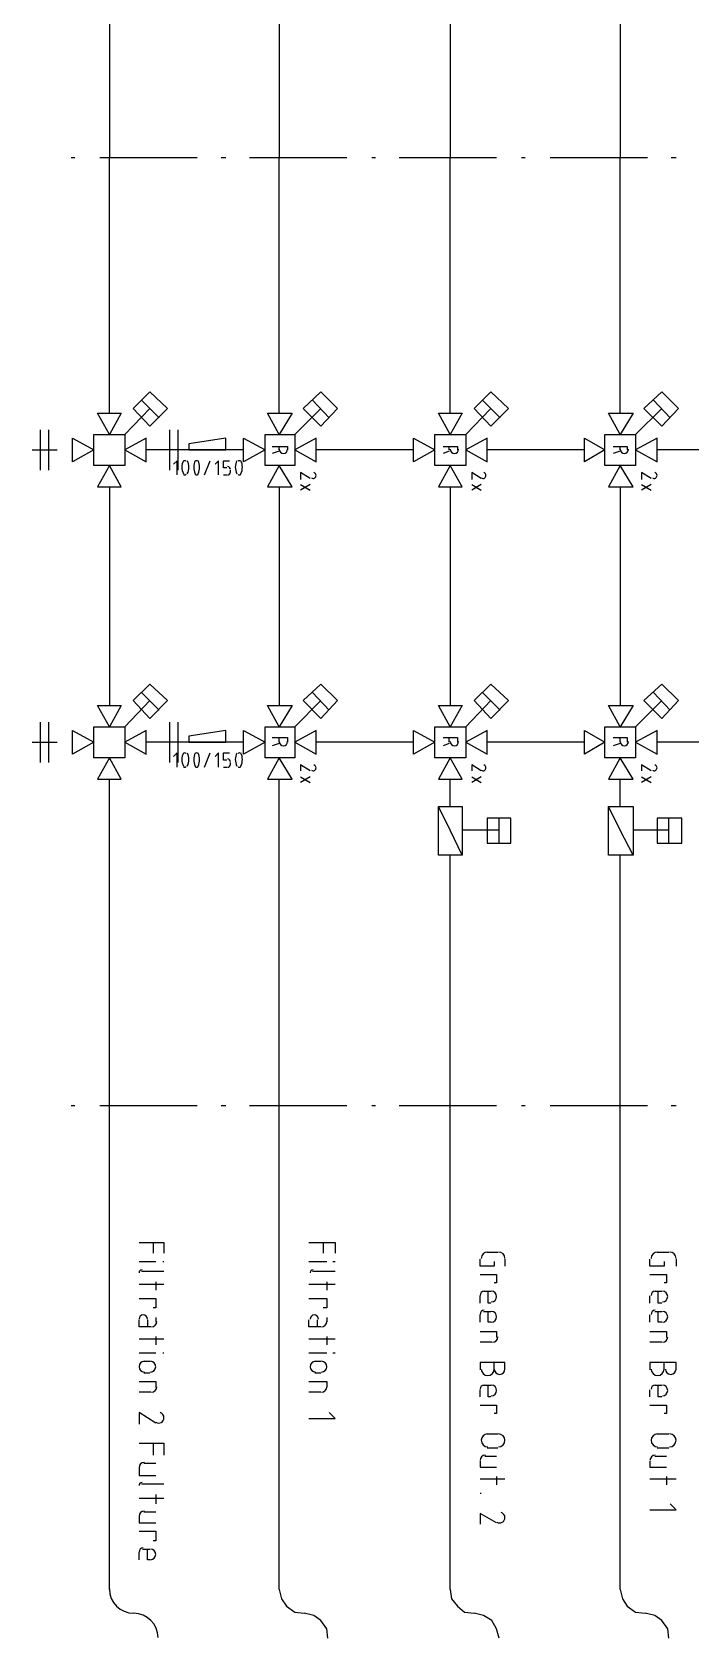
# Model space of a CAD drawing. Header units: millimetres. Extents: x 0 to 33.1, y 1.5 to 45.3.
# Drawn here: x 5.769 to 6.694, y 32.633 to 34.886 of the extents above; entities that cross this region are included whole.
import ezdxf

# ---------------------------------------------------------------- set-up
doc = ezdxf.new("R2010")
doc.units = ezdxf.units.MM
doc.header["$MEASUREMENT"] = 0
doc.layers.get('0').update_dxf_attribs({"linetype": 'CONTINUOUS'})

msp = doc.modelspace()

# ---------------------------------------------------------------- linework, layer by layer
at = {"color": 4, "linetype": 'Continuous'}
for p, q in [((5.87776, 36.3961), (5.87776, 34.7094)), ((5.87776, 34.3511), (5.87776, 34.7094)), ((5.93446, 34.3811), (5.91114, 34.3578)), ((5.95942, 34.3578), (5.93446, 34.3811)), ((5.87776, 34.3211), (5.86111, 34.3511)), ((5.86111, 34.3511), (5.89442, 34.3511)), ((5.89442, 34.3511), (5.87776, 34.3211)), ((5.93446, 34.3578), (5.89947, 34.3211)), ((5.91114, 34.3578), (5.93446, 34.3328)), ((5.94775, 34.3444), (5.92279, 34.3694)), ((5.93446, 34.3328), (5.95942, 34.3578)), ((5.82611, 34.2828), (5.82611, 34.3161)), ((5.82611, 34.3161), (5.85612, 34.2994)), ((5.85612, 34.2778), (5.85612, 34.3211)), ((5.85612, 34.3211), (5.89947, 34.3211)), ((5.89947, 34.3211), (5.89947, 34.2778)), ((5.92947, 34.3161), (5.89947, 34.2994)), ((5.92947, 34.2828), (5.92947, 34.3161)), ((5.85612, 34.2994), (5.82611, 34.2828)), ((5.89947, 34.2994), (5.92947, 34.2828)), ((5.89947, 34.2778), (5.85612, 34.2778)), ((5.87776, 34.2778), (5.86111, 34.2478)), ((5.89442, 34.2478), (5.87776, 34.2778)), ((5.86111, 34.2478), (5.89442, 34.2478)), ((5.87776, 34.2478), (5.87776, 33.9411)), ((5.93446, 33.9711), (5.91114, 33.9478)), ((5.95942, 33.9478), (5.93446, 33.9711)), ((5.93446, 33.9478), (5.89947, 33.9111)), ((5.91114, 33.9478), (5.93446, 33.9228)), ((5.94775, 33.9344), (5.92279, 33.9594)), ((5.93446, 33.9228), (5.95942, 33.9478)), ((5.87776, 33.9111), (5.86111, 33.9411)), ((5.86111, 33.9411), (5.89442, 33.9411)), ((5.89442, 33.9411), (5.87776, 33.9111)), ((5.82611, 33.8728), (5.82611, 33.9061)), ((5.82611, 33.9061), (5.85612, 33.8894)), ((5.85612, 33.8678), (5.85612, 33.9111)), ((5.85612, 33.9111), (5.89947, 33.9111)), ((5.89947, 33.9111), (5.89947, 33.8678)), ((5.92947, 33.9061), (5.89947, 33.8894)), ((5.92947, 33.8728), (5.92947, 33.9061)), ((5.85612, 33.8894), (5.82611, 33.8728)), ((5.89947, 33.8894), (5.92947, 33.8728)), ((5.89947, 33.8678), (5.85612, 33.8678)), ((5.87776, 33.8678), (5.86111, 33.8378)), ((5.89442, 33.8378), (5.87776, 33.8678)), ((5.86111, 33.8378), (5.89442, 33.8378)), ((5.87776, 33.5161), (5.87776, 33.8378)), ((5.87776, 32.7011), (5.87776, 33.5161)), ((5.87776, 32.7011), (5.87776, 32.7011)), ((5.91114, 32.6678), (5.91114, 32.6678))]:
    msp.add_line(p, q, dxfattribs=at)
at = {"color": 5, "linetype": 'Continuous'}
for p, q in [((6.1161, 35.9761), (6.1161, 34.7094)), ((6.1161, 34.3511), (6.1161, 34.7094)), ((6.1161, 34.2478), (6.1161, 33.9411)), ((6.1161, 32.7011), (6.1161, 33.6561)), ((6.11947, 32.6878), (6.12608, 32.6778)), ((6.12608, 32.6778), (6.13781, 32.6694)), ((6.13781, 32.6694), (6.1511, 32.6678)), ((6.16444, 32.6644), (6.1511, 32.6678)), ((6.17443, 32.6578), (6.16444, 32.6644)), ((6.18278, 32.6461), (6.17443, 32.6578)), ((6.18446, 32.6328), (6.18278, 32.6461))]:
    msp.add_line(p, q, dxfattribs=at)
at = {"color": 7, "linetype": 'Continuous'}
for p, q in [((6.35612, 35.3328), (6.35612, 34.7094)), ((6.59446, 35.3328), (6.59446, 34.7094)), ((6.06614, 34.2994), (5.92947, 34.2994)), ((6.30447, 34.2994), (6.16775, 34.2994)), ((6.54443, 34.2994), (6.40776, 34.2994)), ((6.78276, 34.2994), (6.64611, 34.2994)), ((6.06614, 33.8894), (5.92947, 33.8894)), ((6.30447, 33.8894), (6.16775, 33.8894)), ((6.54443, 33.8894), (6.40776, 33.8894)), ((6.78276, 33.8894), (6.64611, 33.8894)), ((6.1161, 33.5161), (6.1161, 33.8378)), ((6.35612, 33.7994), (6.35612, 33.8378)), ((6.59446, 33.7994), (6.59446, 33.8378)), ((6.35612, 33.5161), (6.35612, 33.7311)), ((6.59446, 33.5161), (6.59446, 33.7311)), ((6.1161, 32.7011), (6.1161, 32.7011)), ((6.1161, 32.7011), (6.11947, 32.6878))]:
    msp.add_line(p, q, dxfattribs=at)
at = {"color": 0, "linetype": 'Continuous'}
for p, q in [((5.82443, 34.7094), (5.82943, 34.7094)), ((5.86442, 34.7094), (6.00108, 34.7094)), ((6.03444, 34.7094), (6.04113, 34.7094)), ((6.07443, 34.7094), (6.2111, 34.7094)), ((6.2461, 34.7094), (6.25108, 34.7094)), ((6.28444, 34.7094), (6.42111, 34.7094)), ((6.45611, 34.7094), (6.4611, 34.7094)), ((6.4961, 34.7094), (6.63276, 34.7094)), ((6.66613, 34.7094), (6.67279, 34.7094)), ((6.17443, 34.3811), (6.14947, 34.3578)), ((6.19775, 34.3578), (6.17443, 34.3811)), ((6.41276, 34.3811), (6.38943, 34.3578)), ((6.43778, 34.3578), (6.41276, 34.3811)), ((6.65278, 34.3811), (6.62776, 34.3578)), ((6.67611, 34.3578), (6.65278, 34.3811)), ((6.1161, 34.3211), (6.09944, 34.3511)), ((6.09944, 34.3511), (6.13444, 34.3511)), ((6.13444, 34.3511), (6.1161, 34.3211)), ((6.17443, 34.3578), (6.13781, 34.3211)), ((6.14947, 34.3578), (6.17443, 34.3328)), ((6.18608, 34.3444), (6.16276, 34.3694)), ((6.17443, 34.3328), (6.19775, 34.3578)), ((6.35612, 34.3211), (6.33946, 34.3511)), ((6.33946, 34.3511), (6.37278, 34.3511)), ((6.37278, 34.3511), (6.35612, 34.3211)), ((6.41276, 34.3578), (6.37776, 34.3211)), ((6.38943, 34.3578), (6.41276, 34.3328)), ((6.42611, 34.3444), (6.4011, 34.3694)), ((6.41276, 34.3328), (6.43778, 34.3578)), ((6.59446, 34.3211), (6.57781, 34.3511)), ((6.57781, 34.3511), (6.61279, 34.3511)), ((6.61279, 34.3511), (6.59446, 34.3211)), ((6.65278, 34.3578), (6.6161, 34.3211)), ((6.62776, 34.3578), (6.65278, 34.3328)), ((6.66444, 34.3444), (6.64111, 34.3694)), ((6.65278, 34.3328), (6.67611, 34.3578)), ((5.78108, 34.2994), (5.78108, 34.3278)), ((5.79275, 34.2994), (5.79275, 34.3278)), ((5.96278, 34.2994), (5.96278, 34.3278)), ((5.97444, 34.2994), (5.97444, 34.3278)), ((6.04113, 34.3161), (5.98942, 34.3078)), ((5.98942, 34.3078), (5.98942, 34.2994)), ((6.04113, 34.2994), (6.04113, 34.3161)), ((6.06614, 34.2828), (6.06614, 34.3161)), ((6.06614, 34.3161), (6.09614, 34.2994)), ((6.09614, 34.2778), (6.09614, 34.3211)), ((6.09614, 34.3211), (6.13781, 34.3211)), ((6.10612, 34.3044), (6.12776, 34.3044)), ((6.1161, 34.2994), (6.1161, 34.3044)), ((6.12776, 34.3044), (6.12776, 34.2994)), ((6.13781, 34.3211), (6.13781, 34.2778)), ((6.16775, 34.3161), (6.13781, 34.2994)), ((6.16775, 34.2828), (6.16775, 34.3161)), ((6.30447, 34.2828), (6.30447, 34.3161)), ((6.30447, 34.3161), (6.33442, 34.2994)), ((6.33442, 34.2778), (6.33442, 34.3211)), ((6.33442, 34.3211), (6.37776, 34.3211)), ((6.34614, 34.3044), (6.3661, 34.3044)), ((6.35444, 34.2994), (6.35444, 34.3044)), ((6.3661, 34.3044), (6.3661, 34.2994)), ((6.37776, 34.3211), (6.37776, 34.2778)), ((6.40776, 34.3161), (6.37776, 34.2994)), ((6.40776, 34.2828), (6.40776, 34.3161)), ((6.54443, 34.2828), (6.54443, 34.3161)), ((6.54443, 34.3161), (6.57275, 34.2994)), ((6.57275, 34.2778), (6.57275, 34.3211)), ((6.57275, 34.3211), (6.6161, 34.3211)), ((6.58442, 34.3044), (6.60444, 34.3044)), ((6.59446, 34.2994), (6.59446, 34.3044)), ((6.60444, 34.3044), (6.60444, 34.2994)), ((6.6161, 34.3211), (6.6161, 34.2778)), ((6.64611, 34.3161), (6.6161, 34.2994)), ((6.64611, 34.2828), (6.64611, 34.3161)), ((5.76942, 34.2994), (5.80447, 34.2994)), ((5.78108, 34.2711), (5.78108, 34.2994)), ((5.79275, 34.2711), (5.79275, 34.2994)), ((5.98611, 34.2994), (5.95111, 34.2994)), ((5.96278, 34.2711), (5.96278, 34.2994)), ((5.97276, 34.2844), (5.96778, 34.2794)), ((5.97276, 34.2644), (5.97276, 34.2844)), ((5.97444, 34.2711), (5.97444, 34.2994)), ((5.98942, 34.2994), (6.04113, 34.2994)), ((6.01112, 34.2644), (6.01942, 34.2844)), ((6.03108, 34.2844), (6.0261, 34.2794)), ((6.03108, 34.2644), (6.03108, 34.2844)), ((6.03776, 34.2744), (6.03776, 34.2844)), ((6.03776, 34.2844), (6.04611, 34.2844)), ((6.09614, 34.2994), (6.06614, 34.2828)), ((6.1161, 34.2978), (6.10612, 34.2944)), ((6.13781, 34.2994), (6.16775, 34.2828)), ((6.33442, 34.2994), (6.30447, 34.2828)), ((6.35444, 34.2978), (6.34614, 34.2944)), ((6.37776, 34.2994), (6.40776, 34.2828)), ((6.57275, 34.2994), (6.54443, 34.2828)), ((6.59446, 34.2978), (6.58442, 34.2944)), ((6.6161, 34.2994), (6.64611, 34.2828)), ((6.04275, 34.2744), (6.03776, 34.2744)), ((6.03776, 34.2644), (6.04275, 34.2644)), ((6.04779, 34.2678), (6.04779, 34.2711)), ((6.13781, 34.2778), (6.09614, 34.2778)), ((6.1161, 34.2778), (6.09944, 34.2478)), ((6.13444, 34.2478), (6.1161, 34.2778)), ((6.15944, 34.2594), (6.14611, 34.2678)), ((6.14611, 34.2678), (6.14611, 34.2578)), ((6.37776, 34.2778), (6.33442, 34.2778)), ((6.35612, 34.2778), (6.33946, 34.2478)), ((6.37278, 34.2478), (6.35612, 34.2778)), ((6.39947, 34.2594), (6.38612, 34.2678)), ((6.38612, 34.2678), (6.38612, 34.2578)), ((6.6161, 34.2778), (6.57275, 34.2778)), ((6.59446, 34.2778), (6.57781, 34.2478)), ((6.61279, 34.2478), (6.59446, 34.2778)), ((6.63781, 34.2594), (6.62446, 34.2678)), ((6.62446, 34.2678), (6.62446, 34.2578)), ((6.09944, 34.2478), (6.13444, 34.2478)), ((6.14611, 34.2511), (6.15944, 34.2428)), ((6.15944, 34.2511), (6.14611, 34.2428)), ((6.33946, 34.2478), (6.37278, 34.2478)), ((6.38612, 34.2511), (6.39947, 34.2428)), ((6.39947, 34.2511), (6.38612, 34.2428)), ((6.57781, 34.2478), (6.61279, 34.2478)), ((6.62446, 34.2511), (6.63781, 34.2428)), ((6.63781, 34.2511), (6.62446, 34.2428)), ((6.17443, 33.9711), (6.14947, 33.9478)), ((6.19775, 33.9478), (6.17443, 33.9711)), ((6.41276, 33.9711), (6.38943, 33.9478)), ((6.43778, 33.9478), (6.41276, 33.9711)), ((6.65278, 33.9711), (6.62776, 33.9478)), ((6.67611, 33.9478), (6.65278, 33.9711)), ((6.17443, 33.9478), (6.13781, 33.9111)), ((6.14947, 33.9478), (6.17443, 33.9228)), ((6.18608, 33.9344), (6.16276, 33.9594)), ((6.17443, 33.9228), (6.19775, 33.9478)), ((6.41276, 33.9478), (6.37776, 33.9111)), ((6.38943, 33.9478), (6.41276, 33.9228)), ((6.42611, 33.9344), (6.4011, 33.9594)), ((6.41276, 33.9228), (6.43778, 33.9478)), ((6.65278, 33.9478), (6.6161, 33.9111)), ((6.62776, 33.9478), (6.65278, 33.9228)), ((6.66444, 33.9344), (6.64111, 33.9594)), ((6.65278, 33.9228), (6.67611, 33.9478)), ((6.1161, 33.9111), (6.09944, 33.9411)), ((6.09944, 33.9411), (6.13444, 33.9411)), ((6.13444, 33.9411), (6.1161, 33.9111)), ((6.35612, 33.9111), (6.33946, 33.9411)), ((6.33946, 33.9411), (6.37278, 33.9411)), ((6.37278, 33.9411), (6.35612, 33.9111)), ((6.59446, 33.9111), (6.57781, 33.9411)), ((6.57781, 33.9411), (6.61279, 33.9411)), ((6.61279, 33.9411), (6.59446, 33.9111)), ((5.78108, 33.8894), (5.78108, 33.9178)), ((5.79275, 33.8894), (5.79275, 33.9178)), ((5.96278, 33.8894), (5.96278, 33.9178)), ((5.97444, 33.8894), (5.97444, 33.9178)), ((6.04113, 33.9061), (5.98942, 33.8978)), ((5.98942, 33.8978), (5.98942, 33.8894)), ((6.04113, 33.8894), (6.04113, 33.9061)), ((6.06614, 33.8728), (6.06614, 33.9061)), ((6.06614, 33.9061), (6.09614, 33.8894)), ((6.09614, 33.8678), (6.09614, 33.9111)), ((6.09614, 33.9111), (6.13781, 33.9111)), ((6.13781, 33.9111), (6.13781, 33.8678)), ((6.16775, 33.9061), (6.13781, 33.8894)), ((6.16775, 33.8728), (6.16775, 33.9061)), ((6.30447, 33.8728), (6.30447, 33.9061)), ((6.30447, 33.9061), (6.33442, 33.8894)), ((6.33442, 33.8678), (6.33442, 33.9111)), ((6.33442, 33.9111), (6.37776, 33.9111)), ((6.37776, 33.9111), (6.37776, 33.8678)), ((6.40776, 33.9061), (6.37776, 33.8894)), ((6.40776, 33.8728), (6.40776, 33.9061)), ((6.54443, 33.8728), (6.54443, 33.9061)), ((6.54443, 33.9061), (6.57275, 33.8894)), ((6.57275, 33.8678), (6.57275, 33.9111)), ((6.57275, 33.9111), (6.6161, 33.9111)), ((6.6161, 33.9111), (6.6161, 33.8678)), ((6.64611, 33.9061), (6.6161, 33.8894)), ((6.64611, 33.8728), (6.64611, 33.9061)), ((5.76942, 33.8894), (5.80447, 33.8894)), ((5.78108, 33.8611), (5.78108, 33.8894)), ((5.79275, 33.8611), (5.79275, 33.8894)), ((5.98611, 33.8894), (5.95111, 33.8894)), ((5.96278, 33.8611), (5.96278, 33.8894)), ((5.97444, 33.8611), (5.97444, 33.8894)), ((5.98942, 33.8894), (6.04113, 33.8894)), ((6.09614, 33.8894), (6.06614, 33.8728)), ((6.10612, 33.8961), (6.12776, 33.8961)), ((6.1161, 33.8878), (6.10612, 33.8844)), ((6.1161, 33.8894), (6.1161, 33.8961)), ((6.12776, 33.8961), (6.12776, 33.8894)), ((6.13781, 33.8894), (6.16775, 33.8728)), ((6.33442, 33.8894), (6.30447, 33.8728)), ((6.34614, 33.8961), (6.3661, 33.8961)), ((6.35444, 33.8878), (6.34614, 33.8844)), ((6.35444, 33.8894), (6.35444, 33.8961)), ((6.3661, 33.8961), (6.3661, 33.8894)), ((6.37776, 33.8894), (6.40776, 33.8728)), ((6.57275, 33.8894), (6.54443, 33.8728)), ((6.58442, 33.8961), (6.60444, 33.8961)), ((6.59446, 33.8878), (6.58442, 33.8844)), ((6.59446, 33.8894), (6.59446, 33.8961)), ((6.60444, 33.8961), (6.60444, 33.8894)), ((6.6161, 33.8894), (6.64611, 33.8728)), ((5.97276, 33.8744), (5.96778, 33.8694)), ((5.97276, 33.8544), (5.97276, 33.8744)), ((6.01112, 33.8544), (6.01942, 33.8744)), ((6.03108, 33.8744), (6.0261, 33.8694)), ((6.03108, 33.8544), (6.03108, 33.8744)), ((6.03776, 33.8644), (6.03776, 33.8744)), ((6.03776, 33.8744), (6.04611, 33.8744)), ((6.04275, 33.8644), (6.03776, 33.8644)), ((6.03776, 33.8544), (6.04275, 33.8544)), ((6.04779, 33.8578), (6.04779, 33.8611)), ((6.13781, 33.8678), (6.09614, 33.8678)), ((6.1161, 33.8678), (6.09944, 33.8378)), ((6.13444, 33.8378), (6.1161, 33.8678)), ((6.15944, 33.8494), (6.14611, 33.8578)), ((6.14611, 33.8578), (6.14611, 33.8494)), ((6.37776, 33.8678), (6.33442, 33.8678)), ((6.35612, 33.8678), (6.33946, 33.8378)), ((6.37278, 33.8378), (6.35612, 33.8678)), ((6.39947, 33.8494), (6.38612, 33.8578)), ((6.38612, 33.8578), (6.38612, 33.8494)), ((6.6161, 33.8678), (6.57275, 33.8678)), ((6.59446, 33.8678), (6.57781, 33.8378)), ((6.61279, 33.8378), (6.59446, 33.8678)), ((6.63781, 33.8494), (6.62446, 33.8578)), ((6.62446, 33.8578), (6.62446, 33.8494)), ((6.09944, 33.8378), (6.13444, 33.8378)), ((6.14611, 33.8411), (6.15944, 33.8328)), ((6.15944, 33.8411), (6.14611, 33.8328)), ((6.33946, 33.8378), (6.37278, 33.8378)), ((6.38612, 33.8411), (6.39947, 33.8328)), ((6.39947, 33.8411), (6.38612, 33.8328)), ((6.57781, 33.8378), (6.61279, 33.8378)), ((6.62446, 33.8411), (6.63781, 33.8328)), ((6.63781, 33.8411), (6.62446, 33.8328)), ((6.35612, 33.7661), (6.33946, 33.7994)), ((6.33946, 33.7311), (6.33946, 33.7994)), ((6.33946, 33.7994), (6.37278, 33.7994)), ((6.37278, 33.7994), (6.37278, 33.7311)), ((6.59446, 33.7661), (6.57781, 33.7994)), ((6.57781, 33.7311), (6.57781, 33.7994)), ((6.57781, 33.7994), (6.61279, 33.7994)), ((6.61279, 33.7994), (6.61279, 33.7311)), ((6.37278, 33.7311), (6.35612, 33.7661)), ((6.42443, 33.7661), (6.37278, 33.7661)), ((6.44114, 33.7828), (6.40776, 33.7828)), ((6.40776, 33.7828), (6.40776, 33.7478)), ((6.42443, 33.7478), (6.42443, 33.7828)), ((6.44114, 33.7478), (6.44114, 33.7828)), ((6.61279, 33.7311), (6.59446, 33.7661)), ((6.66276, 33.7661), (6.61279, 33.7661)), ((6.6811, 33.7828), (6.64611, 33.7828)), ((6.64611, 33.7828), (6.64611, 33.7478)), ((6.66276, 33.7478), (6.66276, 33.7828)), ((6.6811, 33.7478), (6.6811, 33.7828)), ((6.40776, 33.7478), (6.44114, 33.7478)), ((6.64611, 33.7478), (6.6811, 33.7478)), ((6.37278, 33.7311), (6.33946, 33.7311)), ((6.61279, 33.7311), (6.57781, 33.7311)), ((5.82943, 33.3794), (5.82443, 33.3794)), ((6.00108, 33.3794), (5.86442, 33.3794)), ((6.04113, 33.3794), (6.03444, 33.3794)), ((6.2111, 33.3794), (6.07443, 33.3794)), ((6.25108, 33.3794), (6.2461, 33.3794)), ((6.42111, 33.3794), (6.28444, 33.3794)), ((6.4611, 33.3794), (6.45611, 33.3794)), ((6.63276, 33.3794), (6.4961, 33.3794)), ((6.67279, 33.3794), (6.66613, 33.3794)), ((5.91943, 33.1878), (5.95443, 33.1878)), ((5.93946, 33.1878), (5.93946, 33.1728)), ((5.95443, 33.1878), (5.95443, 33.1728)), ((6.15776, 33.1878), (6.19444, 33.1878)), ((6.17779, 33.1878), (6.17779, 33.1728)), ((6.19444, 33.1878), (6.19444, 33.1728)), ((5.91943, 33.1611), (5.94276, 33.1611)), ((5.95281, 33.1611), (5.95443, 33.1611)), ((6.15776, 33.1611), (6.18278, 33.1611)), ((6.19114, 33.1611), (6.19444, 33.1611)), ((6.39779, 33.1544), (6.39779, 33.1644)), ((6.41775, 33.1544), (6.39779, 33.1544)), ((6.40776, 33.1744), (6.42279, 33.1744)), ((6.41775, 33.1611), (6.41775, 33.1544)), ((6.43278, 33.1644), (6.43278, 33.1544)), ((6.63612, 33.1544), (6.63612, 33.1644)), ((6.65608, 33.1544), (6.63612, 33.1544)), ((6.64611, 33.1744), (6.66276, 33.1744)), ((6.65608, 33.1611), (6.65608, 33.1544)), ((6.67279, 33.1644), (6.67279, 33.1544)), ((5.92279, 33.1478), (5.95443, 33.1478)), ((5.94276, 33.1328), (5.94276, 33.1211)), ((6.16276, 33.1478), (6.19444, 33.1478)), ((6.18278, 33.1328), (6.18278, 33.1211)), ((6.39779, 33.1428), (6.42111, 33.1428)), ((6.42111, 33.1428), (6.42111, 33.1311)), ((6.63612, 33.1428), (6.65944, 33.1428)), ((6.65944, 33.1428), (6.65944, 33.1311)), ((5.91943, 33.1294), (5.95443, 33.1294)), ((5.91943, 33.1094), (5.94276, 33.1094)), ((5.94276, 33.1094), (5.94276, 33.0961)), ((6.15776, 33.1294), (6.19444, 33.1294)), ((6.15776, 33.1094), (6.18278, 33.1094)), ((6.18278, 33.1094), (6.18278, 33.0961)), ((6.39779, 33.1028), (6.39779, 33.1128)), ((6.40278, 33.1194), (6.41276, 33.1194)), ((6.40944, 33.1028), (6.40944, 33.1194)), ((6.42111, 33.1311), (6.41775, 33.1311)), ((6.63612, 33.1028), (6.63612, 33.1128)), ((6.64279, 33.1194), (6.65278, 33.1194)), ((6.64779, 33.1028), (6.64779, 33.1194)), ((6.65944, 33.1311), (6.65608, 33.1311)), ((5.94276, 33.0961), (5.93946, 33.0961)), ((6.18278, 33.0961), (6.17779, 33.0961)), ((6.40278, 33.0911), (6.41276, 33.0911)), ((6.41276, 33.1028), (6.40944, 33.1028)), ((6.40944, 33.0761), (6.40944, 33.0911)), ((6.64279, 33.0911), (6.65278, 33.0911)), ((6.65278, 33.1028), (6.64779, 33.1028)), ((6.64779, 33.0761), (6.64779, 33.0911)), ((5.91943, 33.0694), (5.91943, 33.0794)), ((5.93608, 33.0694), (5.91943, 33.0694)), ((5.9311, 33.0794), (5.9311, 33.0694)), ((5.94276, 33.0828), (5.94276, 33.0761)), ((6.15776, 33.0694), (6.15776, 33.0794)), ((6.17443, 33.0694), (6.15776, 33.0694)), ((6.16943, 33.0794), (6.16943, 33.0694)), ((6.18278, 33.0828), (6.18278, 33.0761)), ((6.39779, 33.0761), (6.39779, 33.0861)), ((6.41276, 33.0761), (6.40944, 33.0761)), ((6.63612, 33.0761), (6.63612, 33.0861)), ((6.65278, 33.0761), (6.64779, 33.0761)), ((5.91943, 33.0528), (5.95443, 33.0528)), ((5.94276, 33.0561), (5.94276, 33.0444)), ((6.15776, 33.0528), (6.19444, 33.0528)), ((6.18278, 33.0561), (6.18278, 33.0444)), ((6.39779, 33.0628), (6.42111, 33.0628)), ((6.41444, 33.0478), (6.39779, 33.0478)), ((6.42111, 33.0628), (6.42111, 33.0544)), ((6.63612, 33.0628), (6.65944, 33.0628)), ((6.65278, 33.0478), (6.63612, 33.0478)), ((6.65944, 33.0628), (6.65944, 33.0544)), ((5.91943, 33.0328), (5.94276, 33.0328)), ((5.92611, 33.0211), (5.93446, 33.0211)), ((5.95281, 33.0328), (5.95443, 33.0328)), ((6.15776, 33.0328), (6.18278, 33.0328)), ((6.16613, 33.0211), (6.17443, 33.0211)), ((6.19114, 33.0328), (6.19444, 33.0328)), ((6.39779, 33.0194), (6.39779, 33.0094)), ((6.43278, 33.0194), (6.39779, 33.0194)), ((6.41775, 33.0094), (6.41775, 33.0194)), ((6.43278, 33.0094), (6.43278, 33.0194)), ((6.63612, 33.0194), (6.63612, 33.0094)), ((6.67279, 33.0194), (6.63612, 33.0194)), ((6.65608, 33.0094), (6.65608, 33.0194)), ((6.67279, 33.0094), (6.67279, 33.0194)), ((5.93446, 33.0044), (5.92611, 33.0044)), ((6.17443, 33.0044), (6.16613, 33.0044)), ((5.91943, 32.9928), (5.94276, 32.9928)), ((5.93608, 32.9778), (5.91943, 32.9778)), ((5.94276, 32.9928), (5.94276, 32.9844)), ((6.15776, 32.9928), (6.18278, 32.9928)), ((6.17443, 32.9778), (6.15776, 32.9778)), ((6.18278, 32.9928), (6.18278, 32.9844)), ((6.39779, 32.9711), (6.39779, 32.9811)), ((6.40278, 32.9878), (6.41276, 32.9878)), ((6.40944, 32.9711), (6.40944, 32.9878)), ((6.63612, 32.9711), (6.63612, 32.9811)), ((6.64279, 32.9878), (6.65278, 32.9878)), ((6.64779, 32.9711), (6.64779, 32.9878)), ((6.39779, 32.9594), (6.42111, 32.9594)), ((6.41276, 32.9711), (6.40944, 32.9711)), ((6.42111, 32.9594), (6.42111, 32.9478)), ((6.63612, 32.9594), (6.65944, 32.9594)), ((6.65278, 32.9711), (6.64779, 32.9711)), ((6.65944, 32.9594), (6.65944, 32.9478)), ((5.94276, 32.9344), (5.91943, 32.9494)), ((5.91943, 32.9494), (5.91943, 32.9328)), ((6.15776, 32.9411), (6.19444, 32.9411)), ((6.19444, 32.9411), (6.18608, 32.9494)), ((6.42111, 32.9478), (6.41775, 32.9478)), ((6.65944, 32.9478), (6.65608, 32.9478)), ((6.40776, 32.9194), (6.42279, 32.9194)), ((6.64611, 32.9194), (6.66276, 32.9194)), ((5.91943, 32.9061), (5.95443, 32.9061)), ((5.93946, 32.9061), (5.93946, 32.8894)), ((5.95443, 32.9061), (5.95443, 32.8894)), ((6.42111, 32.8878), (6.40446, 32.8878)), ((6.42279, 32.8994), (6.40776, 32.8994)), ((6.65944, 32.8878), (6.64279, 32.8878)), ((6.66276, 32.8994), (6.64611, 32.8994)), ((5.91943, 32.8711), (5.91943, 32.8611)), ((5.91943, 32.8611), (5.94276, 32.8611)), ((5.94276, 32.8778), (5.92611, 32.8778)), ((6.39779, 32.8811), (6.39779, 32.8728)), ((6.39779, 32.8728), (6.42111, 32.8728)), ((6.63612, 32.8811), (6.63612, 32.8728)), ((6.63612, 32.8728), (6.65944, 32.8728)), ((5.92279, 32.8494), (5.95443, 32.8494)), ((6.39779, 32.8561), (6.43278, 32.8561)), ((6.42111, 32.8594), (6.42111, 32.8478)), ((6.63612, 32.8561), (6.67279, 32.8561)), ((6.65944, 32.8594), (6.65944, 32.8478)), ((5.91943, 32.8294), (5.95443, 32.8294)), ((5.94276, 32.8344), (5.94276, 32.8211)), ((6.39779, 32.8361), (6.39947, 32.8361)), ((6.67279, 32.8128), (6.66444, 32.8211)), ((5.91943, 32.8028), (5.91943, 32.7944)), ((5.91943, 32.7944), (5.94276, 32.7944)), ((5.94276, 32.8094), (5.92611, 32.8094)), ((6.63612, 32.8128), (6.67279, 32.8128)), ((5.91943, 32.7828), (5.94276, 32.7828)), ((5.94276, 32.7828), (5.94276, 32.7694)), ((5.91943, 32.7428), (5.91943, 32.7528)), ((5.92443, 32.7578), (5.93446, 32.7578)), ((5.9311, 32.7428), (5.9311, 32.7578)), ((5.94276, 32.7694), (5.93946, 32.7694)), ((5.93446, 32.7428), (5.9311, 32.7428))]:
    msp.add_line(p, q, dxfattribs=at)
at = {"color": 104, "linetype": 'Continuous'}
for p, q in [((6.35612, 34.3511), (6.35612, 34.7094)), ((6.35612, 34.2478), (6.35612, 33.9411)), ((6.35612, 32.7011), (6.35612, 33.6561)), ((6.42111, 32.7944), (6.39779, 32.8078)), ((6.39779, 32.8078), (6.39779, 32.7928)), ((6.35612, 32.7011), (6.35612, 32.7011)), ((6.35612, 32.7011), (6.35781, 32.6878)), ((6.35781, 32.6878), (6.3661, 32.6778)), ((6.3661, 32.6778), (6.37608, 32.6694)), ((6.37608, 32.6694), (6.38943, 32.6678)), ((6.40278, 32.6644), (6.38943, 32.6678)), ((6.41444, 32.6578), (6.40278, 32.6644)), ((6.42111, 32.6461), (6.41444, 32.6578)), ((6.42443, 32.6328), (6.42111, 32.6461))]:
    msp.add_line(p, q, dxfattribs=at)
at = {"color": 3, "linetype": 'Continuous'}
for p, q in [((6.59446, 34.3511), (6.59446, 34.7094)), ((6.59446, 34.2478), (6.59446, 33.9411)), ((6.59446, 32.7011), (6.59446, 33.6561)), ((6.59446, 32.7011), (6.59446, 32.7011)), ((6.59446, 32.7011), (6.59776, 32.6878)), ((6.59776, 32.6878), (6.60444, 32.6778)), ((6.60444, 32.6778), (6.6161, 32.6694)), ((6.6161, 32.6694), (6.62944, 32.6678)), ((6.64279, 32.6644), (6.62944, 32.6678)), ((6.65278, 32.6578), (6.64279, 32.6644)), ((6.66114, 32.6461), (6.65278, 32.6578)), ((6.66276, 32.6328), (6.66114, 32.6461))]:
    msp.add_line(p, q, dxfattribs=at)
at = {"color": 0, "linetype": 'Continuous'}
for points in [[(5.98172, 34.2843), (5.97868, 34.2788), (5.97868, 34.2718), (5.98172, 34.2661)], [(5.98361, 34.2844), (5.98281, 34.2844), (5.9821, 34.284), (5.98161, 34.2835)], [(5.98562, 34.2835), (5.98514, 34.284), (5.98438, 34.2844), (5.98361, 34.2844)], [(5.98714, 34.2661), (5.99018, 34.2718), (5.99018, 34.2788), (5.98714, 34.2843)], [(5.99837, 34.2843), (5.99533, 34.2788), (5.99533, 34.2718), (5.99837, 34.2661)], [(6.00028, 34.2844), (5.99951, 34.2844), (5.99875, 34.284), (5.99826, 34.2835)], [(6.00228, 34.2835), (6.00179, 34.284), (6.00108, 34.2844), (6.00028, 34.2844)], [(6.00217, 34.2661), (6.00521, 34.2718), (6.00521, 34.2788), (6.00217, 34.2843)], [(6.05675, 34.2843), (6.05365, 34.2788), (6.05365, 34.2718), (6.05675, 34.2661)], [(6.06028, 34.2844), (6.05946, 34.2844), (6.05875, 34.284), (6.05826, 34.2835)], [(6.06228, 34.2835), (6.06179, 34.284), (6.06108, 34.2844), (6.06028, 34.2844)], [(6.06218, 34.2661), (6.06521, 34.2718), (6.06521, 34.2788), (6.06218, 34.2843)], [(6.1161, 34.3003), (6.1161, 34.2971), (6.11871, 34.2944), (6.12196, 34.2944)], [(6.12196, 34.2944), (6.12517, 34.2944), (6.12776, 34.2971), (6.12776, 34.3003)], [(6.35612, 34.3003), (6.35612, 34.2971), (6.35872, 34.2944), (6.36193, 34.2944)], [(6.36193, 34.2944), (6.36518, 34.2944), (6.36778, 34.2971), (6.36778, 34.3003)], [(6.59446, 34.3003), (6.59446, 34.2971), (6.59706, 34.2944), (6.60026, 34.2944)], [(6.60026, 34.2944), (6.60351, 34.2944), (6.60612, 34.2971), (6.60612, 34.3003)], [(5.98161, 34.2654), (5.9821, 34.2649), (5.98281, 34.2644), (5.98361, 34.2644)], [(5.98361, 34.2644), (5.98438, 34.2644), (5.98514, 34.2649), (5.98562, 34.2654)], [(5.99826, 34.2654), (5.99875, 34.2649), (5.99951, 34.2644), (6.00028, 34.2644)], [(6.00028, 34.2644), (6.00108, 34.2644), (6.00179, 34.2649), (6.00228, 34.2654)], [(6.04779, 34.2719), (6.04779, 34.2743), (6.0459, 34.2761), (6.04362, 34.2761)], [(6.04362, 34.2644), (6.0459, 34.2644), (6.04779, 34.2664), (6.04779, 34.2686)], [(6.05826, 34.2654), (6.05875, 34.2649), (6.05946, 34.2644), (6.06028, 34.2644)], [(6.06028, 34.2644), (6.06108, 34.2644), (6.06179, 34.2649), (6.06228, 34.2654)], [(6.1614, 34.2601), (6.16271, 34.2593), (6.16433, 34.2592), (6.16564, 34.26)], [(6.16775, 34.2636), (6.16781, 34.2654), (6.16656, 34.2671), (6.16471, 34.2676)], [(6.16564, 34.26), (6.16699, 34.2607), (6.16781, 34.2621), (6.16775, 34.2636)], [(6.39974, 34.2601), (6.40104, 34.2593), (6.40267, 34.2592), (6.40397, 34.26)], [(6.40608, 34.2636), (6.40614, 34.2654), (6.40489, 34.2671), (6.40306, 34.2676)], [(6.40397, 34.26), (6.40528, 34.2607), (6.40614, 34.2621), (6.40608, 34.2636)], [(6.63976, 34.2601), (6.641, 34.2593), (6.64264, 34.2592), (6.64399, 34.26)], [(6.64611, 34.2636), (6.64611, 34.2654), (6.64486, 34.2671), (6.64307, 34.2676)], [(6.64399, 34.26), (6.64529, 34.2607), (6.64611, 34.2621), (6.64611, 34.2636)], [(6.1161, 33.8903), (6.1161, 33.8871), (6.11871, 33.8844), (6.12196, 33.8844)], [(6.12196, 33.8844), (6.12517, 33.8844), (6.12776, 33.8871), (6.12776, 33.8903)], [(6.35612, 33.8903), (6.35612, 33.8871), (6.35872, 33.8844), (6.36193, 33.8844)], [(6.36193, 33.8844), (6.36518, 33.8844), (6.36778, 33.8871), (6.36778, 33.8903)], [(6.59446, 33.8903), (6.59446, 33.8871), (6.59706, 33.8844), (6.60026, 33.8844)], [(6.60026, 33.8844), (6.60351, 33.8844), (6.60612, 33.8871), (6.60612, 33.8903)], [(5.98172, 33.8743), (5.97868, 33.8688), (5.97868, 33.8618), (5.98172, 33.8561)], [(5.98361, 33.8744), (5.98281, 33.8744), (5.9821, 33.874), (5.98161, 33.8735)], [(5.98161, 33.8554), (5.9821, 33.8549), (5.98281, 33.8544), (5.98361, 33.8544)], [(5.98562, 33.8735), (5.98514, 33.874), (5.98438, 33.8744), (5.98361, 33.8744)], [(5.98361, 33.8544), (5.98438, 33.8544), (5.98514, 33.8549), (5.98562, 33.8554)], [(5.98714, 33.8561), (5.99018, 33.8618), (5.99018, 33.8688), (5.98714, 33.8743)], [(5.99837, 33.8743), (5.99533, 33.8688), (5.99533, 33.8618), (5.99837, 33.8561)], [(6.00028, 33.8744), (5.99951, 33.8744), (5.99875, 33.874), (5.99826, 33.8735)], [(5.99826, 33.8554), (5.99875, 33.8549), (5.99951, 33.8544), (6.00028, 33.8544)], [(6.00228, 33.8735), (6.00179, 33.874), (6.00108, 33.8744), (6.00028, 33.8744)], [(6.00028, 33.8544), (6.00108, 33.8544), (6.00179, 33.8549), (6.00228, 33.8554)], [(6.00217, 33.8561), (6.00521, 33.8618), (6.00521, 33.8688), (6.00217, 33.8743)], [(6.04779, 33.8619), (6.04779, 33.8643), (6.0459, 33.8661), (6.04362, 33.8661)], [(6.04362, 33.8544), (6.0459, 33.8544), (6.04779, 33.8562), (6.04779, 33.8586)], [(6.05675, 33.8743), (6.05365, 33.8688), (6.05365, 33.8618), (6.05675, 33.8561)], [(6.06028, 33.8744), (6.05946, 33.8744), (6.05875, 33.874), (6.05826, 33.8735)], [(6.05826, 33.8554), (6.05875, 33.8549), (6.05946, 33.8544), (6.06028, 33.8544)], [(6.06228, 33.8735), (6.06179, 33.874), (6.06108, 33.8744), (6.06028, 33.8744)], [(6.06028, 33.8544), (6.06108, 33.8544), (6.06179, 33.8549), (6.06228, 33.8554)], [(6.06218, 33.8561), (6.06521, 33.8618), (6.06521, 33.8688), (6.06218, 33.8743)], [(6.16775, 33.8536), (6.16781, 33.8554), (6.16656, 33.8571), (6.16471, 33.8576)], [(6.16564, 33.85), (6.16699, 33.8507), (6.16781, 33.8521), (6.16775, 33.8536)], [(6.40608, 33.8536), (6.40614, 33.8554), (6.40489, 33.8571), (6.40306, 33.8576)], [(6.40397, 33.85), (6.40528, 33.8507), (6.40614, 33.8521), (6.40608, 33.8536)], [(6.64611, 33.8536), (6.64611, 33.8554), (6.64486, 33.8571), (6.64307, 33.8576)], [(6.64399, 33.85), (6.64529, 33.8507), (6.64611, 33.8521), (6.64611, 33.8536)], [(6.1614, 33.8501), (6.16271, 33.8493), (6.16433, 33.8492), (6.16564, 33.85)], [(6.39974, 33.8501), (6.40104, 33.8493), (6.40267, 33.8492), (6.40397, 33.85)], [(6.63976, 33.8501), (6.641, 33.8493), (6.64264, 33.8492), (6.64399, 33.85)], [(6.40864, 33.1744), (6.40354, 33.1744), (6.39947, 33.1704), (6.39947, 33.1653)], [(6.43278, 33.1653), (6.43278, 33.1704), (6.42865, 33.1744), (6.42361, 33.1744)], [(6.64692, 33.1744), (6.64187, 33.1744), (6.63781, 33.1704), (6.63781, 33.1653)], [(6.67279, 33.1653), (6.67279, 33.1704), (6.66868, 33.1744), (6.66363, 33.1744)], [(5.92361, 33.1494), (5.92133, 33.1494), (5.91943, 33.1476), (5.91943, 33.1453)], [(6.16363, 33.1494), (6.16129, 33.1494), (6.15944, 33.1476), (6.15944, 33.1453)], [(6.4036, 33.1194), (6.40039, 33.1194), (6.39779, 33.1168), (6.39779, 33.1136)], [(6.42111, 33.1119), (6.42111, 33.1161), (6.41775, 33.1194), (6.41363, 33.1194)], [(6.41363, 33.1044), (6.41775, 33.1044), (6.42111, 33.1078), (6.42111, 33.1119)], [(6.64361, 33.1194), (6.6404, 33.1194), (6.63781, 33.1168), (6.63781, 33.1136)], [(6.66114, 33.1119), (6.66114, 33.1161), (6.65776, 33.1194), (6.6536, 33.1194)], [(6.6536, 33.1044), (6.65776, 33.1044), (6.66114, 33.1078), (6.66114, 33.1119)], [(6.4036, 33.0928), (6.40039, 33.0928), (6.39779, 33.0901), (6.39779, 33.0869)], [(6.42111, 33.0836), (6.42111, 33.0878), (6.41775, 33.0911), (6.41363, 33.0911)], [(6.64361, 33.0928), (6.6404, 33.0928), (6.63781, 33.0901), (6.63781, 33.0869)], [(6.66114, 33.0836), (6.66114, 33.0878), (6.65776, 33.0911), (6.6536, 33.0911)], [(5.92529, 33.0861), (5.92204, 33.0861), (5.91943, 33.0835), (5.91943, 33.0803)], [(5.9311, 33.0803), (5.9311, 33.0835), (5.9285, 33.0861), (5.92529, 33.0861)], [(5.93696, 33.0694), (5.94108, 33.0694), (5.94444, 33.0728), (5.94444, 33.0769)], [(6.16525, 33.0861), (6.16206, 33.0861), (6.15944, 33.0835), (6.15944, 33.0803)], [(6.17111, 33.0803), (6.17111, 33.0835), (6.16851, 33.0861), (6.16525, 33.0861)], [(6.17529, 33.0694), (6.17942, 33.0694), (6.18278, 33.0728), (6.18278, 33.0769)], [(6.41363, 33.0761), (6.41775, 33.0761), (6.42111, 33.0794), (6.42111, 33.0836)], [(6.6536, 33.0761), (6.65776, 33.0761), (6.66114, 33.0794), (6.66114, 33.0836)], [(6.41525, 33.0478), (6.41943, 33.0478), (6.42279, 33.0511), (6.42279, 33.0553)], [(6.6536, 33.0478), (6.65776, 33.0478), (6.66114, 33.0511), (6.66114, 33.0553)], [(5.92692, 33.0211), (5.92279, 33.0211), (5.91943, 33.0178), (5.91943, 33.0136)], [(5.94276, 33.0136), (5.94276, 33.0178), (5.9394, 33.0211), (5.93528, 33.0211)], [(6.16694, 33.0211), (6.16282, 33.0211), (6.15944, 33.0178), (6.15944, 33.0136)], [(6.18278, 33.0136), (6.18278, 33.0178), (6.17942, 33.0211), (6.17529, 33.0211)], [(5.91943, 33.0136), (5.91943, 33.0094), (5.92279, 33.0061), (5.92692, 33.0061)], [(5.93528, 33.0061), (5.9394, 33.0061), (5.94276, 33.0094), (5.94276, 33.0136)], [(6.15944, 33.0136), (6.15944, 33.0094), (6.16282, 33.0061), (6.16694, 33.0061)], [(6.17529, 33.0061), (6.17942, 33.0061), (6.18278, 33.0094), (6.18278, 33.0136)], [(6.39947, 33.0103), (6.39947, 33.0053), (6.40354, 33.0011), (6.40864, 33.0011)], [(6.40864, 33.0011), (6.41368, 33.0011), (6.41775, 33.0053), (6.41775, 33.0103)], [(6.41775, 33.0103), (6.41775, 33.0061), (6.42111, 33.0028), (6.42529, 33.0028)], [(6.42529, 33.0028), (6.42942, 33.0028), (6.43278, 33.0061), (6.43278, 33.0103)], [(6.63781, 33.0103), (6.63781, 33.0053), (6.64187, 33.0011), (6.64692, 33.0011)], [(6.64692, 33.0011), (6.65201, 33.0011), (6.65608, 33.0053), (6.65608, 33.0103)], [(6.65776, 33.0103), (6.65776, 33.0061), (6.66114, 33.0028), (6.66525, 33.0028)], [(6.66525, 33.0028), (6.66943, 33.0028), (6.67279, 33.0061), (6.67279, 33.0103)], [(5.93696, 32.9778), (5.94108, 32.9778), (5.94444, 32.9811), (5.94444, 32.9853)], [(6.17529, 32.9778), (6.17942, 32.9778), (6.18278, 32.9811), (6.18278, 32.9853)], [(6.4036, 32.9878), (6.40039, 32.9878), (6.39779, 32.9851), (6.39779, 32.9819)], [(6.42111, 32.9803), (6.42111, 32.9844), (6.41775, 32.9878), (6.41363, 32.9878)], [(6.41363, 32.9728), (6.41775, 32.9728), (6.42111, 32.9761), (6.42111, 32.9803)], [(6.64361, 32.9878), (6.6404, 32.9878), (6.63781, 32.9851), (6.63781, 32.9819)], [(6.66114, 32.9803), (6.66114, 32.9844), (6.65776, 32.9878), (6.6536, 32.9878)], [(6.6536, 32.9728), (6.65776, 32.9728), (6.66114, 32.9761), (6.66114, 32.9803)], [(5.94299, 32.9356), (5.94532, 32.9342), (5.94819, 32.934), (5.95057, 32.9354)], [(5.95443, 32.9419), (5.95449, 32.9453), (5.95226, 32.9482), (5.949, 32.9492)], [(5.95057, 32.9354), (5.95296, 32.9368), (5.95449, 32.9393), (5.95443, 32.9419)], [(6.40864, 32.9194), (6.40354, 32.9194), (6.39947, 32.9153), (6.39947, 32.9103)], [(6.39947, 32.9103), (6.39947, 32.9053), (6.40354, 32.9011), (6.40864, 32.9011)], [(6.43278, 32.9103), (6.43278, 32.9153), (6.42865, 32.9194), (6.42361, 32.9194)], [(6.42361, 32.9011), (6.42865, 32.9011), (6.43278, 32.9053), (6.43278, 32.9103)], [(6.64692, 32.9194), (6.64187, 32.9194), (6.63781, 32.9153), (6.63781, 32.9103)], [(6.63781, 32.9103), (6.63781, 32.9053), (6.64187, 32.9011), (6.64692, 32.9011)], [(6.67279, 32.9103), (6.67279, 32.9153), (6.66868, 32.9194), (6.66363, 32.9194)], [(6.66363, 32.9011), (6.66868, 32.9011), (6.67279, 32.9053), (6.67279, 32.9103)], [(6.40528, 32.8894), (6.40115, 32.8894), (6.39779, 32.8861), (6.39779, 32.8819)], [(6.64361, 32.8894), (6.63949, 32.8894), (6.63612, 32.8861), (6.63612, 32.8819)], [(5.92692, 32.8794), (5.92279, 32.8794), (5.91943, 32.8761), (5.91943, 32.8719)], [(5.92361, 32.8511), (5.92133, 32.8511), (5.91943, 32.8492), (5.91943, 32.8469)], [(5.92692, 32.8111), (5.92279, 32.8111), (5.91943, 32.8078), (5.91943, 32.8036)], [(5.92529, 32.7594), (5.92204, 32.7594), (5.91943, 32.7568), (5.91943, 32.7536)], [(5.94276, 32.7503), (5.94276, 32.7544), (5.9394, 32.7578), (5.93528, 32.7578)], [(5.93528, 32.7428), (5.9394, 32.7428), (5.94276, 32.7461), (5.94276, 32.7503)]]:
    msp.add_open_spline(points, degree=3, dxfattribs=at)
at = {"color": 104, "linetype": 'Continuous'}
for points in [[(6.42128, 32.7956), (6.42361, 32.7942), (6.42654, 32.794), (6.42893, 32.7954)], [(6.43278, 32.8018), (6.43283, 32.8053), (6.43056, 32.8083), (6.42731, 32.8092)], [(6.42893, 32.7954), (6.43132, 32.7967), (6.43278, 32.7993), (6.43278, 32.8019)]]:
    msp.add_open_spline(points, degree=3, dxfattribs=at)
at = {"color": 4, "linetype": 'Continuous'}
for points in [[(5.87776, 32.7019), (5.87776, 32.6831), (5.89307, 32.6678), (5.91194, 32.6678)], [(5.94613, 32.6336), (5.94613, 32.6525), (5.93083, 32.6678), (5.91194, 32.6678)]]:
    msp.add_open_spline(points, degree=3, dxfattribs=at)

doc.saveas('drawing.dxf')
